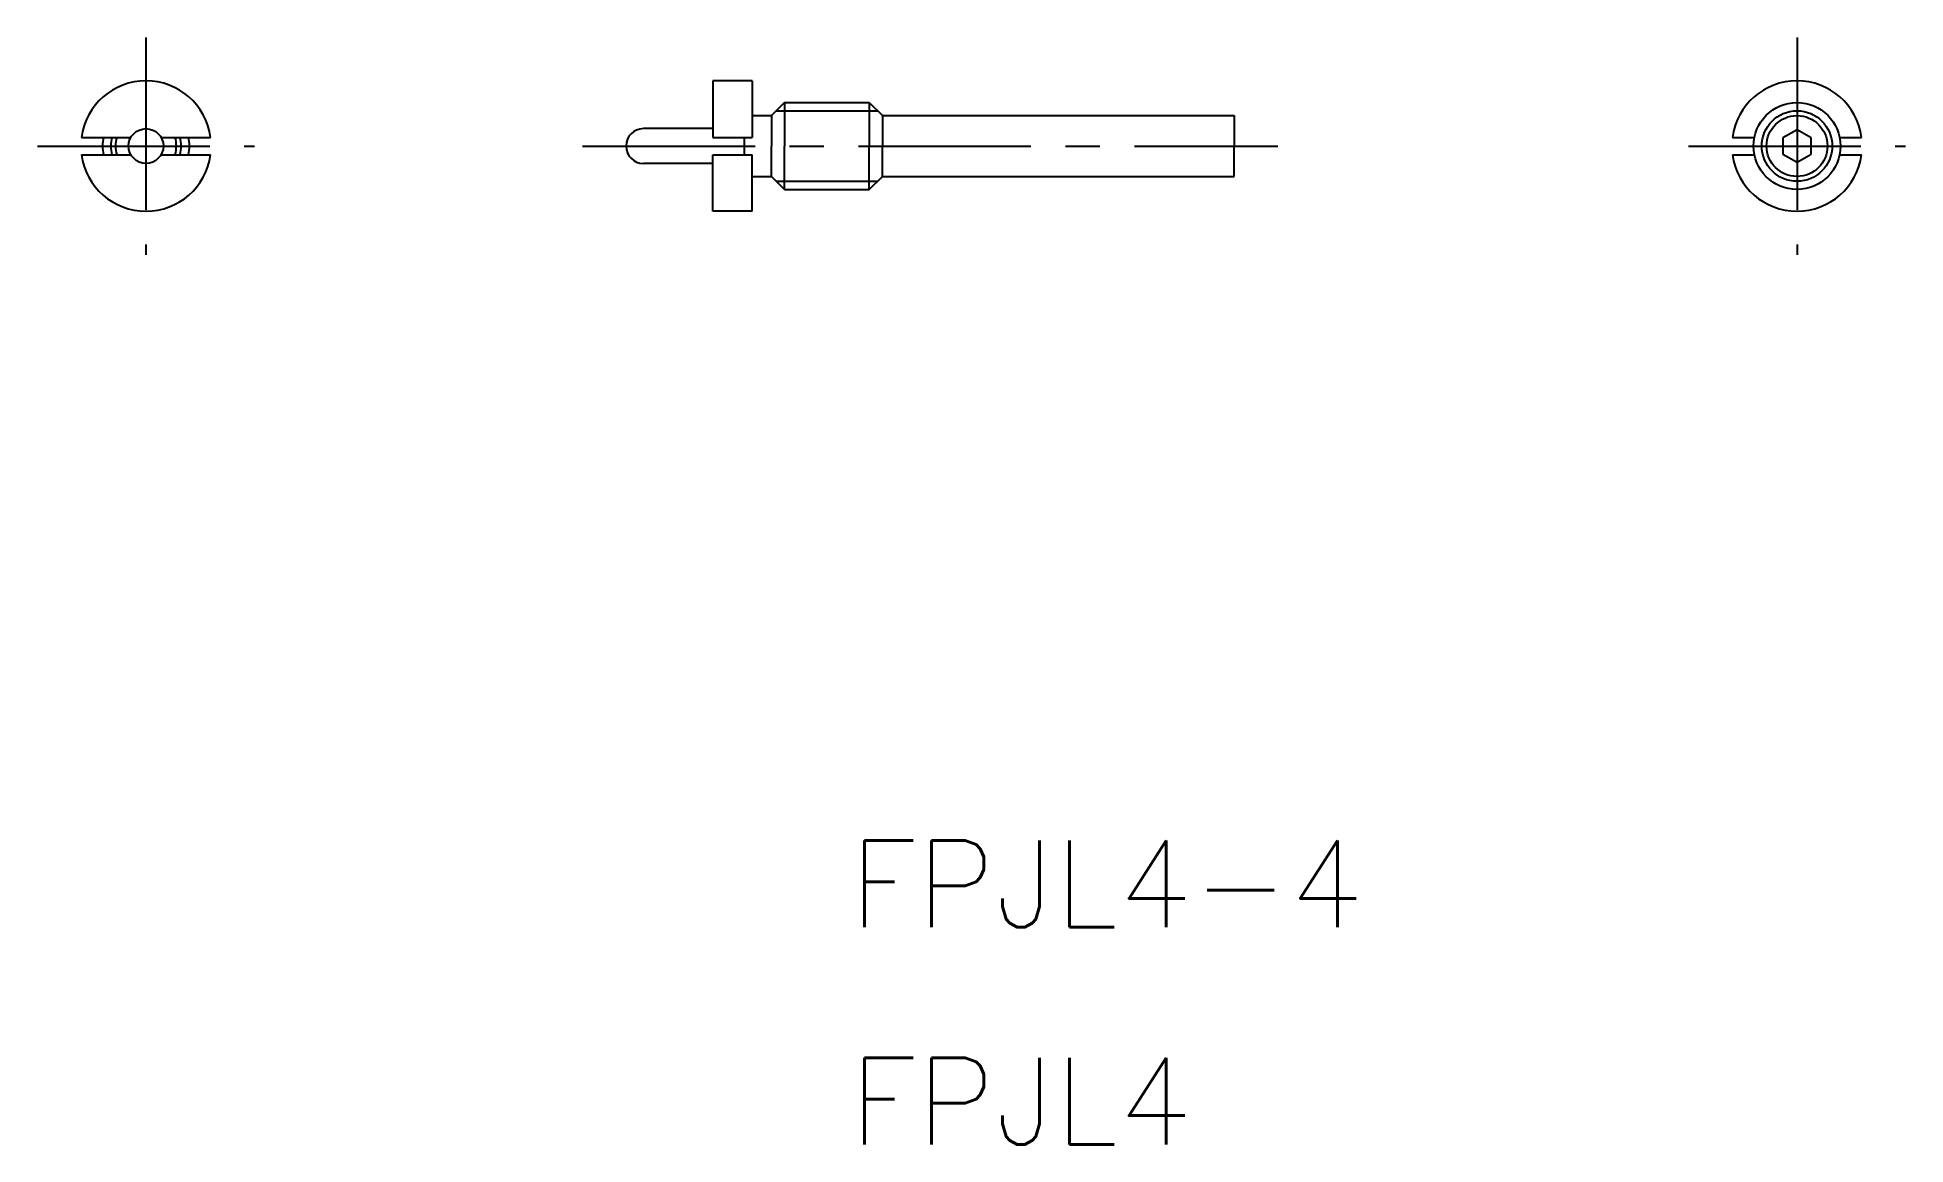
# Model space of a CAD drawing. Extents: x -73.5 to 12.5, y -36.2 to 14.8.
import ezdxf

# ---------------------------------------------------------------- set-up
doc = ezdxf.new("R2010")
doc.units = 0
doc.header["$LTSCALE"] = 0.25
doc.linetypes.add('CENTER', pattern=[50.8, 31.75, -6.35, 6.35, -6.35])
doc.layers.get('0').update_dxf_attribs({"linetype": 'CONTINUOUS'})
doc.layers.add('CENTER', color=1, linetype='CENTER')
doc.styles.get("Standard").update_dxf_attribs({"font": 'txt.shx'})

msp = doc.modelspace()

# ---------------------------------------------------------------- linework, layer by layer
for p, q in [((-42.424, 12.753), (-42.424, 10.153)), ((-40.624, 12.753), (-42.424, 12.753)), ((-40.624, 12.753), (-40.624, 10.153)), ((-39.124, 11.753), (-39.724, 11.153)), ((-39.124, 11.753), (-35.224, 11.753)), ((-39.124, 11.753), (-39.124, 9.753)), ((-35.224, 11.753), (-34.624, 11.153)), ((-35.224, 11.753), (-35.224, 9.753)), ((-42.424, 10.553), (-45.624, 10.553)), ((-40.624, 11.153), (-39.724, 11.153)), ((-39.724, 11.153), (-39.724, 9.753)), ((-34.624, 11.153), (-18.424, 11.153)), ((-34.624, 11.153), (-34.624, 9.753)), ((-18.424, 11.153), (-18.424, 9.753)), ((7.478, 10.504), (6.828, 10.129)), ((8.128, 10.129), (7.478, 10.504)), ((-71.493, 10.153), (-69.213, 10.153)), ((-67.827, 10.153), (-65.547, 10.153)), ((-42.424, 10.153), (-40.624, 10.153)), ((-40.984, 10.153), (-40.984, 9.353)), ((-39.724, 8.353), (-39.724, 9.753)), ((-39.124, 7.753), (-39.124, 9.753)), ((-35.224, 7.753), (-35.224, 9.753)), ((-34.624, 8.353), (-34.624, 9.753)), ((-18.424, 8.353), (-18.424, 9.753)), ((4.505, 10.153), (5.518, 10.153)), ((6.828, 10.129), (6.828, 9.378)), ((8.128, 9.378), (8.128, 10.129)), ((9.437, 10.153), (10.451, 10.153)), ((-71.493, 9.353), (-69.213, 9.353)), ((-67.827, 9.353), (-65.547, 9.353)), ((-42.424, 8.953), (-45.624, 8.953)), ((-42.424, 6.753), (-42.424, 9.353)), ((-42.424, 9.353), (-40.624, 9.353)), ((-40.624, 6.753), (-40.624, 9.353)), ((4.505, 9.353), (5.518, 9.353)), ((6.828, 9.378), (7.478, 9.003)), ((7.478, 9.003), (8.128, 9.378)), ((9.437, 9.353), (10.451, 9.353)), ((-40.624, 8.353), (-39.724, 8.353)), ((-39.124, 7.753), (-39.724, 8.353)), ((-39.124, 7.753), (-35.224, 7.753)), ((-35.224, 7.753), (-34.624, 8.353)), ((-34.624, 8.353), (-18.424, 8.353)), ((-40.624, 6.753), (-42.424, 6.753))]:
    msp.add_line(p, q)
at = {"color": 3}
for p, q in [((-39.503, 11.374), (-34.845, 11.374)), ((-39.503, 8.132), (-34.845, 8.132))]:
    msp.add_line(p, q, dxfattribs=at)
for centre, radius in [((7.478, 9.753), 2), ((-68.52, 9.753), 0.8), ((7.478, 9.753), 1.4)]:
    msp.add_circle(centre, radius)
msp.add_circle((7.478, 9.753), 1.621, dxfattribs=at)
for centre, radius, start, end in [((-68.52, 9.753), 3, 7.66226, 172.33774), ((7.478, 9.753), 3, 7.66226, 172.33774), ((-45.624, 9.753), 0.8, 90, 270), ((-68.52, 9.753), 2, 168.46304, 180), ((-68.52, 9.753), 2, 180, 191.53696), ((-68.52, 9.753), 1.4, 163.39845, 180), ((-68.52, 9.753), 1.4, 180, 196.60155), ((-68.52, 9.753), 1.4, 0, 16.60155), ((-68.52, 9.753), 1.4, 343.39845, 0), ((-68.52, 9.753), 2, 0, 11.53696), ((-68.52, 9.753), 2, 348.46304, 0), ((-68.52, 9.753), 3, 187.66226, 352.33774), ((7.478, 9.753), 3, 187.66226, 352.33774)]:
    msp.add_arc(centre, radius, start, end)
for start, end in [(165.71406, 194.28594), (345.71406, 14.28594)]:
    msp.add_arc((-68.52, 9.753), 1.621, start, end, dxfattribs=at)
at = {"layer": 'CENTER', "color": 1, "linetype": 'CENTER'}
for p, q in [((-68.52, 14.753), (-68.52, 4.753)), ((7.478, 14.753), (7.478, 4.753)), ((-73.52, 9.753), (-63.52, 9.753)), ((-48.424, 9.753), (-16.424, 9.753)), ((2.478, 9.753), (12.478, 9.753))]:
    msp.add_line(p, q, dxfattribs=at)

# ---------------------------------------------------------------- texts
for s, p in [('FPJL4-4', (-36.128, -26.201)), ('FPJL4', (-36.128, -36.201))]:
    msp.add_text(s, height=4).set_placement(p)

doc.saveas('drawing.dxf')
